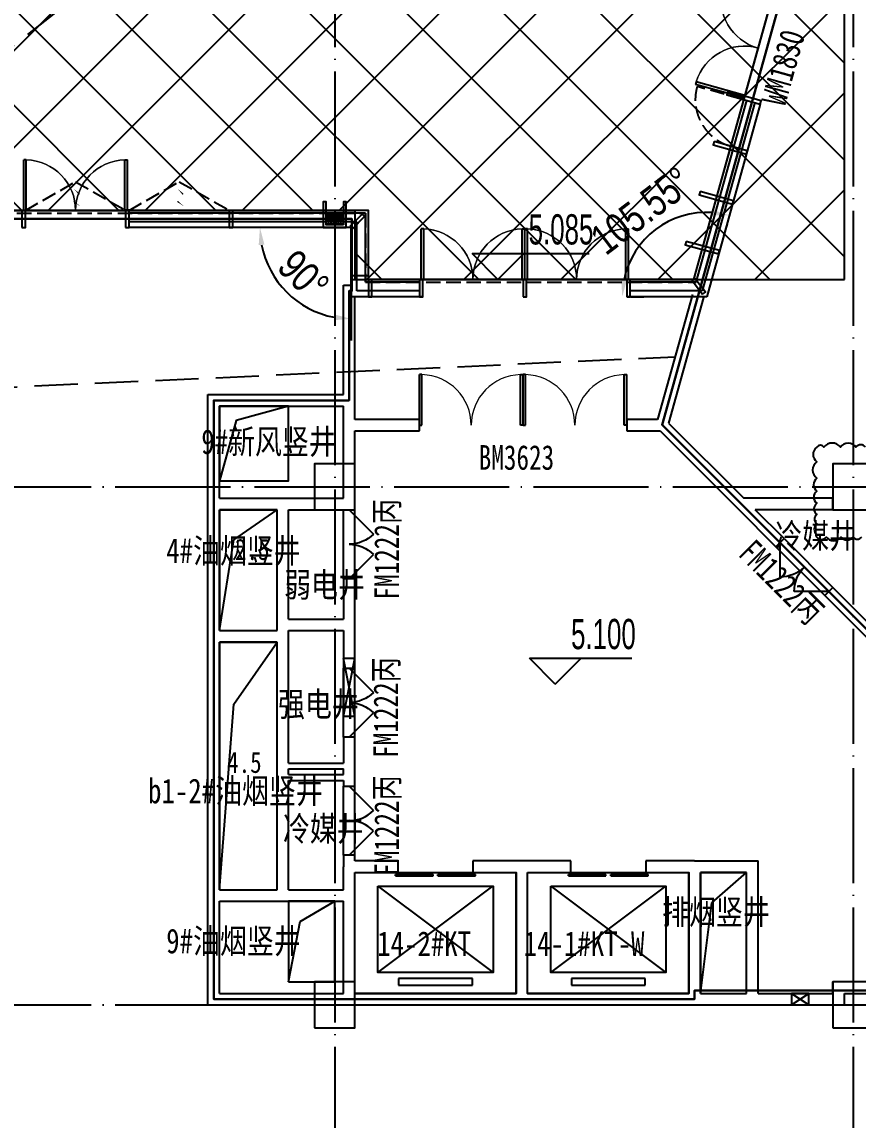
# Model space of a CAD drawing. Extents: x -233336 to 840473, y -28113 to 330904.
# Drawn here: x 770953 to 785470, y 92191 to 111263 of the extents above; entities that cross this region are included whole.
import ezdxf
from ezdxf.xclip import XClip

# ---------------------------------------------------------------- set-up
doc = ezdxf.new("R2010")
doc.units = 0
doc.header["$LTSCALE"] = 1000
doc.header["$XCLIPFRAME"] = 2
for name, pattern in [('104-14# 核心筒$0$DOTE', [2.42, 2, -0.2, 0.02, -0.2]), ('14#楼幕墙$0$DASH', [0.35, 0.25, -0.1]), ('X-104 14#平面$0$$0$DASH', [0.35, 0.25, -0.1]), ('X-104 14#平面$0$109 3#平面$0$DASH', [0.35, 0.25, -0.1])]:
    doc.linetypes.add(name, pattern=pattern)
doc.layers.get('0').update_dxf_attribs({"linetype": 'CONTINUOUS'})
doc.layers.get('Defpoints').update_dxf_attribs({"linetype": 'CONTINUOUS'})
for name, color, linetype in [('104-14# 核心筒$0$A_AXIS-轴线', 8, '104-14# 核心筒$0$DOTE'), ('104-14# 核心筒$0$A_STR-砼柱', 8, 'CONTINUOUS'), ('14#楼幕墙$0$02-TEXT_门窗', 9, 'CONTINUOUS'), ('14#楼幕墙$0$A-C_玻璃幕墙', 8, 'CONTINUOUS'), ('14#楼幕墙$0$A-C_窗', 8, 'CONTINUOUS'), ('14#楼幕墙$0$A-C_门', 8, 'CONTINUOUS'), ('X-104 14#平面$0$01-标注_尺寸', 8, 'CONTINUOUS'), ('X-104 14#平面$0$01-标注_标高', 8, 'CONTINUOUS'), ('X-104 14#平面$0$02-TEXT_标注', 9, 'CONTINUOUS'), ('X-104 14#平面$0$02-TEXT_门窗', 9, 'CONTINUOUS'), ('X-104 14#平面$0$A-C_玻璃幕墙', 8, 'CONTINUOUS'), ('X-104 14#平面$0$A-C_门', 8, 'CONTINUOUS'), ('X-104 14#平面$0$A-E_电梯', 8, 'CONTINUOUS'), ('X-104 14#平面$0$A-SUR_吊顶', 8, 'CONTINUOUS'), ('X-104 14#平面$0$A-TECH_电气', 8, 'CONTINUOUS'), ('X-104 14#平面$0$A-TECH_结构', 8, 'CONTINUOUS'), ('X-104 14#平面$0$A_STR-砌块墙', 7, 'CONTINUOUS'), ('X-104 14#平面$0$DOOR_FIRE', 8, 'CONTINUOUS'), ('X-104 14#平面$0$DOOR_FIRE_TEXT', 7, 'CONTINUOUS'), ('X-104 14#平面$0$DUCT-新风管立管', 3, 'CONTINUOUS'), ('X-104 14#平面$0$DUCT-新风管端线', 2, 'CONTINUOUS')]:
    doc.layers.add(name, color=color, linetype=linetype)
for name, color, linetype, plot in [('104-14# 核心筒$0$DIM_MODI', 6, 'CONTINUOUS', False), ('14#楼幕墙$0$04-不打印_辅助线', 8, 'CONTINUOUS', False), ('X-104 14#平面$0$04-不打印_辅助线', 8, 'CONTINUOUS', False), ('X-104 14#平面$0$降板', 8, 'CONTINUOUS', False)]:
    doc.layers.add(name, color=color, linetype=linetype, plot=plot)
doc.layers.add('X-104 14#平面$0$000套内', color=8, linetype='CONTINUOUS', lineweight=30)
doc.styles.add('14#楼幕墙$0$_TCH_WINDOW', font='STXIHEI.TTF', dxfattribs={"width": 0.75})
doc.styles.add('X-104 14#平面$0$_TCH_DIM', font='ros.shx', dxfattribs={"width": 0.8, "bigfont": 'jd.shx'})
doc.styles.add('X-104 14#平面$0$_TCH_DIM_T3', font='ros.shx', dxfattribs={"width": 0.8, "bigfont": 'jd.shx'})
doc.styles.add('X-104 14#平面$0$_TCH_SPACE', font='STXIHEI.TTF', dxfattribs={"width": 0.8, "height": 5})
doc.styles.add('X-104 14#平面$0$_TCH_WINDOW', font='STXIHEI.TTF', dxfattribs={"width": 0.75, "height": 3.5})
doc.styles.add('X-104 14#平面$0$Standard', font='STXIHEI.TTF', dxfattribs={"width": 0.8})
doc.dimstyles.new('X-104 14#平面$0$_TCH_ARROW&&150', dxfattribs={"dimtxt": 525, "dimasz": 300, "dimexe": 375, "dimexo": 450, "dimgap": 150, "dimtad": 1, "dimdec": 0, "dimzin": 0, "dimdsep": 46, "dimtxsty": 'X-104 14#平面$0$_TCH_DIM_T3', "dimcen": 0.09, "dimclrt": 7, "dimazin": 2, "dimtfac": 1, "dimtdec": 0, "dimtix": 1, "dimtmove": 2, "dimatfit": 3, "dimfxl": 0, "dimtolj": 1, "dimtzin": 0, "dimarcsym": 0})

# ---------------------------------------------------------------- blocks, each defined once
blk = doc.blocks.new('14#楼幕墙$0$A$C103B1A8E')
blk.add_lwpolyline([(0, 0), (60, 0), (60, 600), (0, 600)], close=True)
blk = doc.blocks.new('14#楼幕墙$0$A$C678332E3')
blk.add_lwpolyline([(0, 0), (60, 0), (60, 300), (0, 300)], close=True)
blk = doc.blocks.new('14#楼幕墙$0$$LinePat$岩棉板')
at = {"color": 0}
for p, q in [((0, -17), (12, -67)), ((12, -67), (24, -17))]:
    blk.add_line(p, q, dxfattribs=at)
for centre, start, end in [((12, -17), 0, 180), ((0, -67), 270, 0), ((24, -67), 180, 270)]:
    blk.add_arc(centre, 12, start, end, dxfattribs=at)
at = {"layer": 'Defpoints'}
blk.add_point((0, 0), dxfattribs=at)
at = {"layer": 'Defpoints', "color": 0}
blk.add_point((24, -84), dxfattribs=at)
blk = doc.blocks.new('*U155')
blk.add_lwpolyline([(300, 0), (0, 0), (0, 150), (300, 150)], close=True)
at = {"color": 8, "xscale": -1.785714284225998, "yscale": 1.782568518697715, "zscale": 1.782568518697715, "rotation": 180}
for p in [(0, 0), (43, 0), (86, 0), (129, 0), (171, 0), (214, 0), (257, 0)]:
    blk.add_blockref('14#楼幕墙$0$$LinePat$岩棉板', p, dxfattribs=at)
blk = doc.blocks.new('14#楼幕墙$0$A$C07E80D9E')
blk.add_lwpolyline([(-350, -50), (-50, -50), (-50, -450), (0, -450), (0, 0), (-400, 0), (-400, -450), (-350, -450)], close=True)
for points in [[(-50, -200), (-350, -200)], [(-50, -220), (-350, -220)]]:
    blk.add_lwpolyline(points)
at = {"layer": '14#楼幕墙$0$A-C_玻璃幕墙', "rotation": 180}
blk.add_blockref('*U155', (-50, -50), dxfattribs=at)
blk = doc.blocks.new('14#楼幕墙$0$A$C09283E46')
for name, p, rotation in [('14#楼幕墙$0$A$C103B1A8E', (53726, 22450), 251.9518973648937), ('14#楼幕墙$0$A$C103B1A8E', (53447, 21594), 251.9518973648937), ('14#楼幕墙$0$A$C678332E3', (41377, 20624), 357.5000000000006), ('14#楼幕墙$0$A$C678332E3', (43175, 20546), 357.5000000000006), ('14#楼幕墙$0$A$C07E80D9E', (46602, 20396), 177.5000000000001), ('14#楼幕墙$0$A$C678332E3', (44973, 20467), 357.5000000000006), ('14#楼幕墙$0$A$C678332E3', (47068, 20397), 312.5000000000355), ('14#楼幕墙$0$A$C103B1A8E', (53168, 20738), 251.9518973648937), ('14#楼幕墙$0$A$C103B1A8E', (52889, 19882), 251.9518973648937), ('14#楼幕墙$0$A$C678332E3', (47052, 19536), 267.5000000000006), ('14#楼幕墙$0$A$C678332E3', (47336, 19163), 357.5000000000006), ('14#楼幕墙$0$A$C678332E3', (48218, 19124), 357.5000000000006), ('14#楼幕墙$0$A$C678332E3', (50016, 19046), 357.5000000000006), ('14#楼幕墙$0$A$C678332E3', (51815, 18967), 357.5000000000006), ('14#楼幕墙$0$A$C678332E3', (53134, 18953), 34.72594868254207)]:
    blk.add_blockref(name, p, dxfattribs=dict(rotation=rotation))
blk = doc.blocks.new('14#楼幕墙$0$A$C22714246')
at = {"linetype": '14#楼幕墙$0$DASH'}
blk.add_lwpolyline([(1740, 497), (870, 0), (0, 497)], dxfattribs=at)
at = {"layer": '14#楼幕墙$0$A-C_玻璃幕墙', "color": 1}
blk.add_lwpolyline([(899, 122, 0, 25, 0), (802, 217, 0, 0, 0), (900, 340, 25, 0, 0), (796, 422, 0, 0, 0)], format="xyseb", dxfattribs=at)
blk = doc.blocks.new('14#楼幕墙$0$A$C2CD63A88')
at = {"linetype": '14#楼幕墙$0$DASH'}
blk.add_lwpolyline([(0, 670), (0, -170)], dxfattribs=at)
blk.add_arc((0, 670), 840, 270, 0, dxfattribs=at)
blk = doc.blocks.new('14#楼幕墙$0$$DorLib2D$00000002')
for p, q in [((-0.5, 0), (-0.5, 0.4875)), ((-0.475, 0.4875), (-0.5, 0.4875)), ((-0.475, 0), (-0.475, 0.4875)), ((0.475, 0), (0.475, 0.4875)), ((0.475, 0.4875), (0.5, 0.4875)), ((0.5, 0), (0.5, 0.4875)), ((-0.5, 0), (-0.475, 0)), ((0.5, 0), (0.475, 0))]:
    blk.add_line(p, q)
at = {"lineweight": 13}
for centre, start, end in [((-0.4875, 0), 0, 88.53072), ((0.4875, 0), 91.46928, 180)]:
    blk.add_arc(centre, 0.4875, start, end, dxfattribs=at)
blk = doc.blocks.new('14#楼幕墙')
at = {"layer": '14#楼幕墙$0$A-C_玻璃幕墙'}
for p, q in [((99427, 133825), (92631, 109400)), ((93549, 112511), (92669, 109350)), ((93693, 112471), (92783, 109200)), ((93789, 112444), (92859, 109100)), ((86987, 110600), (8392, 110600)), ((86937, 110550), (82830, 110550)), ((86937, 109350), (86937, 110550)), ((86987, 109400), (86987, 110600)), ((86787, 110400), (82830, 110400)), ((86687, 110300), (82830, 110300)), ((86687, 109100), (86687, 110300)), ((86787, 109200), (86787, 110400)), ((87870, 109350), (86937, 109350)), ((92631, 109400), (86987, 109400)), ((92669, 109350), (91530, 109350)), ((87930, 109100), (86687, 109100)), ((87870, 109200), (86787, 109200)), ((92859, 109100), (91470, 109100)), ((92783, 109200), (91530, 109200))]:
    blk.add_line(p, q, dxfattribs=at)
at = {"layer": '14#楼幕墙$0$04-不打印_辅助线', "rotation": 180}
blk.add_blockref('14#楼幕墙$0$A$C22714246', (82770, 111097), dxfattribs=at)
at = {"layer": '14#楼幕墙$0$A-C_玻璃幕墙', "rotation": 2.499999999999448}
blk.add_blockref('14#楼幕墙$0$A$C09283E46', (40532, 87891), dxfattribs=at)
at = {"layer": '14#楼幕墙$0$A-C_窗'}
for name, p, rotation in [('14#楼幕墙$0$A$C2CD63A88', (92856, 112704), 254.4518973650889), ('14#楼幕墙$0$A$C22714246', (84570, 111097), 180)]:
    blk.add_blockref(name, p, dxfattribs=dict(at, rotation=rotation))
at = {"layer": '14#楼幕墙$0$A-C_门'}
ref = blk.add_blockref('14#楼幕墙$0$$DorLib2D$00000002', (93750, 113420), dxfattribs=dict(at, xscale=-1800, yscale=1800, zscale=100, rotation=74.45189736486257))
ref.add_attrib('A', 'WM1830', (94217, 112394), dxfattribs={"layer": '14#楼幕墙$0$02-TEXT_门窗', "height": 428.1, "rotation": 74.4519, "style": '14#楼幕墙$0$_TCH_WINDOW', "width": 0.75})
at = {"layer": '14#楼幕墙$0$A-C_门', "xscale": -1800, "yscale": 1800, "zscale": 100}
for p in [(81900, 110600), (88800, 109400), (90600, 109400)]:
    blk.add_blockref('14#楼幕墙$0$$DorLib2D$00000002', p, dxfattribs=at)
blk = doc.blocks.new('_FZHK')
blk.add_lwpolyline([(-0.5, -0.5), (0.5, -0.5), (0.5, 0.5), (-0.5, 0.5)], close=True)
blk = doc.blocks.new('104-14# 核心筒')
at = {"layer": '104-14# 核心筒$0$A_AXIS-轴线'}
for p, q in [((86400, 139633.6), (86400, 80554.9)), ((95400, 139633.6), (95400, 80554.9)), ((-9370.1, 105800), (120259.9, 105800)), ((-9370.1, 96800), (120259.9, 96800))]:
    blk.add_line(p, q, dxfattribs=at)
at = {"layer": '104-14# 核心筒$0$DIM_MODI'}
blk.add_lwpolyline([(95615.7, 106487.9, 0.5), (95450.7, 106487.9, 0.5), (95180.7, 106487.9, 0.5), (94895.7, 106487.9, 0.5), (94769.9, 106487.9, 0.5), (94769.9, 106232.9, 0.5), (94769.9, 105947.9, 0.5), (94769.9, 105722.9, 0.5), (94769.9, 105512.9, 0.5), (94769.9, 105317.9, 0.5), (94769.9, 105152.9, 0.5), (94769.9, 104972.9, 0.5), (94769.9, 104926.3, 0.5), (94934.9, 104926.3, 0.5), (95189.9, 104926.3, 0.5), (95399.9, 104926.3, 0.5), (95549.9, 104926.3, 0.5)], format="xyb", dxfattribs=at)
at = {"layer": '104-14# 核心筒$0$A_STR-砼柱', "xscale": 700, "yscale": 800, "zscale": 800}
for p in [(86400, 105800), (95400, 105800), (86400, 96800), (95400, 96800)]:
    blk.add_blockref('_FZHK', p, dxfattribs=at)
blk = doc.blocks.new('X-104 14#平面$0$fdgfg')
for p, q in [((400, 1860), (2400, 360)), ((400, 360), (2397, 1860)), ((2040, 260), (760, 260)), ((760, 260), (760, 145)), ((2040, 145), (2040, 260)), ((760, 145), (2040, 145))]:
    blk.add_line(p, q)
for points in [[(0, 2100), (2800, 2100), (2800, 0), (0, 0), (0, 2100)], [(400, 1860), (2400, 1860), (2400, 360), (400, 360), (400, 1860)]]:
    blk.add_lwpolyline(points, close=True)
blk = doc.blocks.new('*U100')
blk.add_lwpolyline([(200, 0), (200, 1000), (0, 1000), (0, 0), (200, 0), (0, 1000), (0, 0), (200, 1000)])
blk = doc.blocks.new('*U95')
blk.add_lwpolyline([(200, 0), (200, 300), (0, 300), (0, 0), (200, 0), (0, 300), (0, 0), (200, 300)])
blk = doc.blocks.new('X-104 14#平面$0$dd')
at = {"layer": 'X-104 14#平面$0$A-TECH_电气'}
blk.add_blockref('*U100', (86613, -197284), dxfattribs=at)
at = {"layer": 'X-104 14#平面$0$A-TECH_电气', "rotation": 270}
blk.add_blockref('*U95', (94393, -202100), dxfattribs=at)
blk = doc.blocks.new('X-104 14#平面$0$$DorLib2D$00000002')
for p, q in [((-0.5, 0), (-0.5, 0.4875)), ((-0.475, 0.4875), (-0.5, 0.4875)), ((-0.475, 0), (-0.475, 0.4875)), ((0.475, 0), (0.475, 0.4875)), ((0.475, 0.4875), (0.5, 0.4875)), ((0.5, 0), (0.5, 0.4875)), ((-0.5, 0), (-0.475, 0)), ((0.5, 0), (0.475, 0))]:
    blk.add_line(p, q)
at = {"lineweight": 13}
for centre, start, end in [((-0.4875, 0), 0, 88.53072), ((0.4875, 0), 91.46928, 180)]:
    blk.add_arc(centre, 0.4875, start, end, dxfattribs=at)
blk = doc.blocks.new('X-104 14#平面$0$$DORLIB2D$00000127')
at = {"color": 0}
for points in [[(-0.533, 0.795), (-0.533, 0.69)], [(-0.033, 0.795), (-0.533, 0.795)], [(-0.033, 0.795), (-0.033, 0.69)], [(0.533, 0.795), (0.033, 0.795)], [(0.033, 0.795), (0.033, 0.69)], [(0.533, 0.795), (0.533, 0.69)], [(-0.033, 0.69), (-0.533, 0.69)], [(0.533, 0.69), (0.033, 0.69)], [(0.5, 0.5), (-0.5, 0.5)]]:
    blk.add_lwpolyline(points, dxfattribs=at)
blk = doc.blocks.new('X-104 14#平面$0$$DorLib2D$00000116')
at = {"color": 0}
for p, q in [((-0.5, 0), (-0.146, 0.354)), ((0.5, 0), (0.146, 0.354))]:
    blk.add_line(p, q, dxfattribs=at)
for centre, start, end in [((-0.5, 0), 0, 45), ((0.5, 0), 135, 180)]:
    blk.add_arc(centre, 0.5, start, end, dxfattribs=at)
blk = doc.blocks.new('*D210')
at = {"layer": 'Defpoints', "color": 0}
for p in [(86414, 110300), (86687, 110300), (86687, 110027), (85314, 109507)]:
    blk.add_point(p, dxfattribs=at)
at = {"layer": 'X-104 14#平面$0$01-标注_尺寸', "color": 0, "lineweight": -2}
for p, q in [((85964, 110300), (84727, 110300)), ((86687, 109577), (86687, 108340))]:
    blk.add_line(p, q, dxfattribs=at)
blk.add_arc((86687, 110300), 1585, 190.8587, 259.1413, dxfattribs=at)
at = {"layer": 'X-104 14#平面$0$01-标注_尺寸', "color": 0}
for points in [[(85080, 109997), (85180, 110006), (85102, 110300)], [(86393, 108793), (86384, 108693), (86687, 108715)]]:
    blk.add_solid(points, dxfattribs=at)
at = {"layer": 'X-104 14#平面$0$01-标注_尺寸', "color": 7, "insert": (85858, 109471), "char_height": 525, "attachment_point": 5, "rotation": 315, "style": 'X-104 14#平面$0$_TCH_DIM_T3'}
blk.add_mtext('\\A1;90%%d', dxfattribs=at)
blk = doc.blocks.new('*D211')
at = {"layer": 'Defpoints', "color": 0}
for p in [(93332, 110801), (92367, 110480), (91093, 109100), (92859, 109100)]:
    blk.add_point(p, dxfattribs=at)
at = {"layer": 'X-104 14#平面$0$01-标注_尺寸', "color": 0, "lineweight": -2}
for p, q in [((93212, 110368), (93151, 110151)), ((91543, 109100), (91768, 109100))]:
    blk.add_line(p, q, dxfattribs=at)
blk.add_arc((92859, 109100), 1466, 86.2001, 168.2518, dxfattribs=at)
at = {"layer": 'X-104 14#平面$0$01-标注_尺寸', "color": 0}
for points in [[(92965, 110612), (92948, 110513), (93252, 110512)], [(91474, 109393), (91374, 109404), (91393, 109100)]]:
    blk.add_solid(points, dxfattribs=at)
at = {"layer": 'X-104 14#平面$0$01-标注_尺寸', "color": 7, "insert": (91723, 110595), "char_height": 525, "attachment_point": 5, "rotation": 37.2259, "style": 'X-104 14#平面$0$_TCH_DIM_T3'}
blk.add_mtext('\\A1;105.55%%d', dxfattribs=at)
blk = doc.blocks.new('X-104 14#平面')
at = {"layer": 'X-104 14#平面$0$降板'}
h = blk.add_hatch(dxfattribs=at)
h.set_pattern_fill('ANSI37', color=256, scale=750)
h.set_pattern_definition([(45, (0, 0), (-841.899, 841.899), []), (135, (0, 0), (-841.899, -841.899), [])])
h.paths.add_polyline_path([(95250, 109400), (95250, 114400), (95050, 114400), (95050, 115200), (95303.7, 115200), (96797.3, 120568.3), (96604.6, 120621.9), (96819.1, 121392.6), (85624.2, 124507.3), (87140.3, 129956.4), (83582.3, 130946.3), (66456.4, 115400), (609.3, 115400), (8.3, 112572.3), (4215, 111678.1), (1409.8, 98484.1), (6940.3, 97308.6), (8660.2, 105400), (8599.7, 105400), (8599.7, 106200), (14200, 106200), (14200, 110600), (86750, 110600), (86750, 109400)])
at = {"layer": 'X-104 14#平面$0$000套内'}
blk.add_lwpolyline([(115950, 101100), (117513.1, 101081.9), (120578.2, 127784.4), (99531.2, 133640.3), (92084.5, 106875.7), (95700, 103260.2), (95700, 110500), (98900, 110500), (98900, 110500), (110900, 110500), (110900, 111900), (115950, 111900)], close=True, dxfattribs=at)
blk.add_lwpolyline([(108986.5, 84823.7), (83829.7, 86604), (77400, 86272.2), (77400, 110450), (86700, 110450), (86700, 109200), (86650, 109200), (86650, 107300), (84300, 107300), (84300, 96900), (92650, 96900), (92650, 97050), (109900, 97050)], dxfattribs=at)
at = {"layer": 'X-104 14#平面$0$01-标注_标高'}
for p, q in [((89235.2, 109400), (88785.2, 109850)), ((88785.2, 109850), (90820.1, 109850)), ((89235.2, 109400), (89685.2, 109850)), ((90230.3, 102371.6), (89780.3, 102821.6)), ((89780.3, 102821.6), (91557, 102821.6)), ((90230.3, 102371.6), (90680.3, 102821.6))]:
    blk.add_line(p, q, dxfattribs=at)
at = {"layer": 'X-104 14#平面$0$04-不打印_辅助线'}
blk.add_lwpolyline([(95250, 109400), (95250, 114400), (95050, 114400), (95050, 115200), (95303.7, 115200), (96797.3, 120568.3), (96604.6, 120621.9), (96819.1, 121392.6), (85624.2, 124507.3), (87140.3, 129956.4), (83582.3, 130946.3), (66456.4, 115400), (609.3, 115400), (8.3, 112572.3), (4215, 111678.1), (1409.8, 98484.1), (6940.3, 97308.6), (8660.2, 105400), (8599.7, 105400), (8599.7, 106200), (14200, 106200), (14200, 110600), (86750, 110600), (86750, 109400)], close=True, dxfattribs=at)
at = {"layer": 'X-104 14#平面$0$A-C_玻璃幕墙'}
blk.add_lwpolyline([(109062.3, 84667.9), (119297.3, 99814.5), (117562.9, 100200.5), (120741.8, 127894.6), (99426.9, 133825), (92631.2, 109400), (86987.2, 109400), (86987.2, 110600), (8392.2, 110600), (5688.7, 97881.2), (-2733.6, 99671.4), (-6009.8, 84258.3), (40178.1, 86274.9), (39845.1, 84183.6), (83845.6, 86452.5)], close=True, dxfattribs=at)
at = {"layer": 'X-104 14#平面$0$A-SUR_吊顶', "linetype": 'X-104 14#平面$0$109 3#平面$0$DASH', "ltscale": 3}
for points in [[(95099.4, 118271), (89096.5, 119941.2), (77166, 110600)], [(82466.9, 86681.8), (83499.8, 89365.9), (52926.6, 88084.7), (53491, 90739.8), (17309.3, 90108.2), (22065.4, 106694.6), (62738.3, 107720), (62307.5, 106691.2), (92309.4, 108057.1)]]:
    blk.add_lwpolyline(points, dxfattribs=at)
at = {"layer": 'X-104 14#平面$0$A-TECH_结构', "linetype": 'X-104 14#平面$0$$0$DASH'}
blk.add_lwpolyline([(1461.8, 98728.5), (5727.2, 97821.9), (8432.6, 110550), (86937.2, 110550), (86937.2, 109350), (92677.4, 109350)], dxfattribs=at)
at = {"layer": 'X-104 14#平面$0$A_STR-砌块墙'}
for p, q in [((86550, 109300), (86687.2, 109300)), ((86550, 107400), (86550, 109300)), ((86750, 109100), (86687.2, 109100)), ((86750, 107300), (86750, 109100)), ((92610.8, 109140.2), (92006.9, 106969.5)), ((92803.5, 109086.6), (92196.5, 106905.1)), ((84200, 107400), (86550, 107400)), ((84200, 105500), (84200, 107400)), ((84400, 107200), (86550, 107200)), ((84400, 105600), (84400, 107200)), ((86550, 106869.5), (86550, 107200)), ((86750, 106969.5), (86750, 107300)), ((86550, 105600), (86550, 106869.5)), ((87870.2, 106969.5), (86750, 106969.5)), ((87870.2, 106769.5), (87870.2, 106969.5)), ((92006.9, 106969.5), (91470.2, 106969.5)), ((91470.2, 106969.5), (91470.2, 106769.5)), ((92196.5, 106905.1), (93501.6, 105600)), ((86750, 106769.5), (87870.2, 106769.5)), ((86750, 105500), (86750, 106769.5)), ((91470.2, 106769.5), (92049.2, 106769.5)), ((92049.2, 106769.5), (93398.3, 105420.5)), ((84200, 103200), (84200, 105500)), ((84400, 105600), (85500, 105600)), ((85500, 105600), (86550, 105600)), ((86750, 105400), (86750, 105500)), ((95050, 105600), (93501.6, 105600)), ((95050, 105400), (95050, 105600)), ((84400, 105400), (85400, 105400)), ((84400, 103300), (84400, 105400)), ((85400, 103400), (85400, 105400)), ((85600, 105400), (86550, 105400)), ((85600, 103500), (85600, 105400)), ((86550, 105400), (86750, 105400)), ((93398.3, 105420.5), (94060.1, 104758.7)), ((95050, 105400), (93701.6, 105400)), ((94201.5, 104900.1), (93701.6, 105400)), ((94060.1, 104758.7), (94201.5, 104900.1)), ((86750, 104200), (86550, 104200)), ((86550, 104200), (86550, 103500)), ((86750, 103400), (86750, 104200)), ((95050.1, 104051.5), (94908.7, 103910.1)), ((95774.2, 103327.4), (95050.1, 104051.5)), ((94908.7, 103910.1), (95632.8, 103186)), ((85400, 103300), (85400, 103400)), ((85600, 103500), (86550, 103500)), ((86750, 102650), (86750, 103400)), ((84200, 98700), (84200, 103200)), ((84400, 103300), (85400, 103300)), ((85600, 103200), (85600, 103300)), ((85600, 103300), (86550, 103300)), ((85600, 101000), (85600, 103200)), ((86550, 103300), (86550, 102650)), ((84400, 103100), (85400, 103100)), ((84400, 98800), (84400, 103100)), ((85400, 100900), (85400, 103100)), ((86550, 102650), (86750, 102650)), ((86750, 101450), (86550, 101450)), ((86550, 101450), (86550, 101000)), ((86750, 100900), (86750, 101450)), ((85400, 100800), (85400, 100900)), ((85600, 101000), (86550, 101000)), ((85600, 100900), (86550, 100900)), ((85600, 100800), (85600, 100900)), ((86550, 100800), (86550, 100900)), ((86750, 100800), (86750, 100900)), ((85400, 98800), (85400, 100800)), ((85600, 100800), (86550, 100800)), ((86750, 100600), (86750, 100800)), ((85600, 100700), (86550, 100700)), ((85600, 98800), (85600, 100700)), ((86550, 100700), (86550, 100600)), ((86550, 100600), (86750, 100600)), ((86750, 99400), (86550, 99400)), ((86550, 99400), (86550, 99200)), ((86750, 99300), (86750, 99400)), ((86550, 98800), (86550, 99200)), ((87500, 99300), (86750, 99300)), ((87500, 99100), (87500, 99300)), ((89650, 99300), (88800, 99300)), ((88800, 99300), (88800, 99100)), ((90500, 99300), (89650, 99300)), ((90500, 99100), (90500, 99300)), ((92650, 99300), (91800, 99300)), ((91800, 99300), (91800, 99100)), ((92650, 99300), (93750, 99300)), ((93750, 97000), (93750, 99300)), ((86750, 99100), (87500, 99100)), ((86750, 98700), (86750, 99100)), ((88800, 99100), (89550, 99100)), ((89550, 97000), (89550, 99100)), ((89750, 97000), (89750, 99100)), ((89750, 99100), (90500, 99100)), ((91800, 99100), (92550, 99100)), ((92550, 97000), (92550, 99100)), ((92750, 99100), (93550, 99100)), ((92750, 97000), (92750, 99100)), ((93550, 97000), (93550, 99100)), ((84400, 98800), (85400, 98800)), ((85600, 98800), (86550, 98800)), ((84200, 96800), (84200, 98700)), ((86750, 97000), (86750, 98700)), ((84400, 98600), (85500, 98600)), ((84400, 97000), (84400, 98600)), ((85500, 98600), (86550, 98600)), ((86550, 97000), (86550, 98600)), ((95050, 97000), (95050, 97200)), ((96200, 97200), (95050, 97200)), ((84400, 97000), (86550, 97000)), ((86550, 97000), (86550, 97000)), ((86750, 97000), (89550, 97000)), ((89750, 97000), (92550, 97000)), ((92750, 97000), (93550, 97000)), ((93750, 97000), (95050, 97000)), ((95250, 96800), (95250, 97000)), ((95250, 97000), (96200, 97000)), ((84200, 96800), (86450, 96800)), ((86650, 96800), (89650, 96800)), ((86650, 96800), (86650, 96800)), ((89650, 96800), (92650, 96800)), ((92650, 96800), (93650, 96800)), ((93650, 96800), (95250, 96800))]:
    blk.add_line(p, q, dxfattribs=at)
at = {"layer": 'X-104 14#平面$0$DOOR_FIRE'}
for p, q in [((86550, 104200), (86550, 105400)), ((86750, 104200), (86750, 105400)), ((94201.5, 104900.1), (95050.1, 104051.5)), ((94060.1, 104758.7), (94908.7, 103910.1)), ((86550, 101450), (86550, 102650)), ((86750, 101450), (86750, 102650)), ((86550, 99400), (86550, 100600)), ((86750, 99400), (86750, 100600))]:
    blk.add_line(p, q, dxfattribs=at)
at = {"layer": 'X-104 14#平面$0$DUCT-新风管立管'}
for p, q in [((85400, 105400), (84400, 105400)), ((84400, 105400), (84400, 103300)), ((85400, 103300), (85400, 105400)), ((84400, 103300), (85400, 103300)), ((85400, 103100), (84400, 103100)), ((84400, 103100), (84400, 98800)), ((85400, 98800), (85400, 103100)), ((93550, 99100), (92750, 99100)), ((92750, 99100), (92750, 97000)), ((93550, 97000), (93550, 99100)), ((84400, 98800), (85400, 98800)), ((86400, 98600), (85600, 98600)), ((85600, 98600), (85600, 97200)), ((86400, 97200), (86400, 98600)), ((85600, 97200), (86400, 97200)), ((92750, 97000), (93550, 97000))]:
    blk.add_line(p, q, dxfattribs=at)
blk.add_lwpolyline([(85600, 107200), (84400, 107200), (84400, 105900), (85600, 105900), (85600, 107200), (84688.1, 106949), (84400, 105900)], dxfattribs=at)
at = {"layer": 'X-104 14#平面$0$DUCT-新风管端线'}
for p, q in [((84650, 104875), (85400, 105400)), ((84400, 103300), (84650, 104875)), ((84650, 102025), (85400, 103100)), ((84400, 98800), (84650, 102025)), ((92950, 98575), (93550, 99100)), ((85800, 98250), (86400, 98600)), ((92750, 97000), (92950, 98575)), ((85600, 97200), (85800, 98250))]:
    blk.add_line(p, q, dxfattribs=at)
ref = blk.add_blockref('104-14# 核心筒', (0, 0))
XClip(ref).set_block_clipping_path([(-38664.3623821461, -25500), (139216.5485069363, 330900)])
for name, p in [('X-104 14#平面$0$dd', (-62.7, 299100)), ('14#楼幕墙', (0, 0))]:
    blk.add_blockref(name, p)
at = {"layer": 'X-104 14#平面$0$A-C_门', "xscale": 1800, "yscale": 1800}
for p, zscale, rotation in [((93749.7, 113420.1), 100, 74.45189736508738), ((88770.2, 106869.5), 200, 359.9999999999999), ((90570.2, 106869.5), 200, 359.9999999999999)]:
    blk.add_blockref('X-104 14#平面$0$$DorLib2D$00000002', p, dxfattribs=dict(at, zscale=zscale, rotation=rotation))
at = {"layer": 'X-104 14#平面$0$A-C_门', "xscale": 1800, "yscale": 1800, "zscale": 100}
for p in [(81900, 110600), (88800.2, 109400), (90600.2, 109400)]:
    blk.add_blockref('X-104 14#平面$0$$DorLib2D$00000002', p, dxfattribs=at)
at = {"layer": 'X-104 14#平面$0$A-E_电梯'}
for p in [(86750, 97000), (89750, 97000)]:
    blk.add_blockref('X-104 14#平面$0$fdgfg', p, dxfattribs=at)
at = {"layer": 'X-104 14#平面$0$A-E_电梯', "xscale": -1300, "yscale": -200, "zscale": 200, "rotation": 359.9999999999992}
for p in [(88150, 99200), (91150, 99200)]:
    blk.add_blockref('X-104 14#平面$0$$DORLIB2D$00000127', p, dxfattribs=at)
at = {"layer": 'X-104 14#平面$0$DOOR_FIRE'}
ref = blk.add_blockref('X-104 14#平面$0$$DorLib2D$00000116', (86650, 104800), dxfattribs=dict(at, xscale=1200, yscale=-1200, zscale=200, rotation=90))
ref.add_attrib('A', 'FM1222丙', (87514.1, 103839.9), dxfattribs={"layer": 'X-104 14#平面$0$DOOR_FIRE_TEXT', "height": 428.14, "rotation": 90, "style": 'X-104 14#平面$0$_TCH_WINDOW', "width": 0.75})
ref = blk.add_blockref('X-104 14#平面$0$$DorLib2D$00000116', (94555.1, 104405.1), dxfattribs=dict(at, xscale=1200, yscale=-1200, zscale=200, rotation=314.9999999999991))
ref.add_attrib('A', 'FM1222丙', (93388, 104615.3), dxfattribs={"layer": 'X-104 14#平面$0$DOOR_FIRE_TEXT', "height": 428.14, "rotation": 315, "style": 'X-104 14#平面$0$_TCH_WINDOW', "width": 0.75})
ref = blk.add_blockref('X-104 14#平面$0$$DorLib2D$00000116', (86650, 102050), dxfattribs=dict(at, xscale=1200, yscale=-1200, zscale=200, rotation=89.999999999999))
ref.add_attrib('A', 'FM1222丙', (87500.8, 101089.9), dxfattribs={"layer": 'X-104 14#平面$0$DOOR_FIRE_TEXT', "height": 428.14, "rotation": 90, "style": 'X-104 14#平面$0$_TCH_WINDOW', "width": 0.75})
ref = blk.add_blockref('X-104 14#平面$0$$DorLib2D$00000116', (86650, 100000), dxfattribs=dict(at, xscale=-1200, yscale=-1200, zscale=200, rotation=89.99999999999895))
ref.add_attrib('A', 'FM1222丙', (87515.3, 99039.9), dxfattribs={"layer": 'X-104 14#平面$0$DOOR_FIRE_TEXT', "height": 428.14, "rotation": 90, "style": 'X-104 14#平面$0$_TCH_WINDOW', "width": 0.75})
at = {"layer": 'X-104 14#平面$0$01-标注_标高', "color": 7, "style": 'X-104 14#平面$0$_TCH_DIM', "width": 0.64}
for s, p in [('5.085', (89767.1, 110007.5)), ('5.100', (90504, 102979.1))]:
    blk.add_text(s, height=525, dxfattribs=at).set_placement(p)
at = {"layer": 'X-104 14#平面$0$02-TEXT_标注', "style": 'X-104 14#平面$0$Standard', "width": 0.8}
for s, p in [('9#新风竖井', (84082.9, 106369)), ('冷媒井', (94048.9, 104733.5)), ('4#油烟竖井', (83474.3, 104473.5, 3000)), ('弱电井', (85521.1, 103883.7)), ('强电井', (85415.8, 101809.9)), ('b1-2#油烟竖井', (83159.1, 100302.9)), ('冷媒井', (85501.8, 99645.8)), ('排烟竖井', (92085.8, 98199.8)), ('9#油烟竖井', (83474.3, 97696.1, 3000)), ('14-2#KT', (87137.6, 97649.2)), ('14-1#KT-W', (89681.6, 97649.2))]:
    blk.add_text(s, height=428.14, dxfattribs=at).set_placement(p)
at = {"layer": 'X-104 14#平面$0$02-TEXT_门窗', "style": 'X-104 14#平面$0$_TCH_WINDOW', "width": 0.75}
blk.add_text('BM3623', height=428.14, dxfattribs=at).set_placement((88900.3, 106094.5))
at = {"layer": 'X-104 14#平面$0$04-不打印_辅助线', "style": 'X-104 14#平面$0$_TCH_SPACE', "width": 0.8}
for s, p in [('2.5', (84670.2, 104528.5)), ('4.5', (84532.4, 100829.6))]:
    blk.add_text(s, height=366.98, dxfattribs=at).set_placement(p)
at = {"layer": 'X-104 14#平面$0$01-标注_尺寸'}
for base, center, p1, p2, text, picture, middle in [((92366.6, 110480.4), (92859.1, 109100), (93332.4, 110801.1), (91093.4, 109100), '105.55%%d', '*D211', (91722.9, 110595.5)), ((85314.2, 109507.3), (86687.2, 110300), (86413.7, 110300), (86687.2, 110026.5), '90%%d', '*D210', (85857.9, 109470.7))]:
    dim = blk.add_angular_dim_3p(base=base, center=center, p1=p1, p2=p2, text=text, dimstyle='X-104 14#平面$0$_TCH_ARROW&&150', dxfattribs=at)
    dim.commit()
    dim.dimension.update_dxf_attribs({"geometry": picture, "text_midpoint": middle})

msp = doc.modelspace()

# ---------------------------------------------------------------- block references
msp.add_blockref('X-104 14#平面', (689983.4, -2608.9))

doc.saveas('drawing.dxf')
